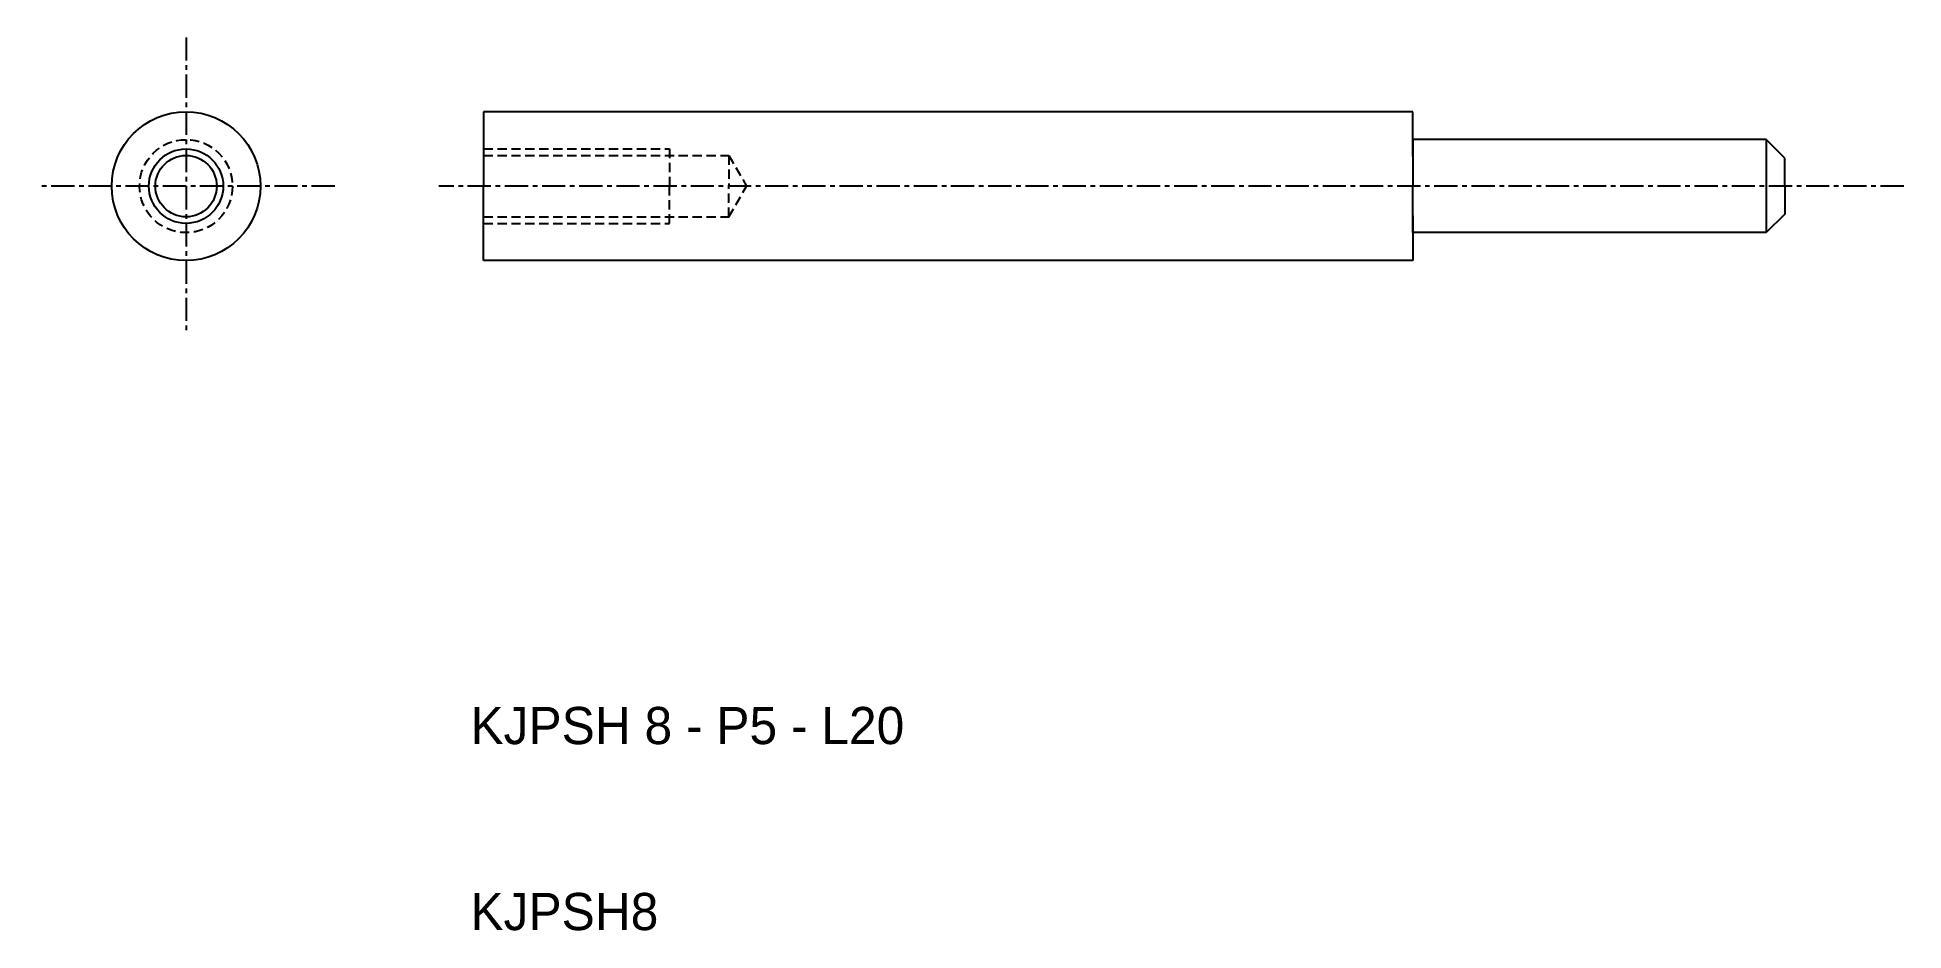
# Model space of a CAD drawing. Extents: x -24 to 76, y 10 to 58.
import ezdxf

# ---------------------------------------------------------------- set-up
doc = ezdxf.new("R2010")
doc.units = 0
doc.linetypes.add('CENTER', pattern=[2, 1.25, -0.25, 0.25, -0.25])
doc.linetypes.add('DASHED', pattern=[0.75, 0.5, -0.25])
doc.layers.get('0').update_dxf_attribs({"linetype": 'CONTINUOUS'})
doc.layers.add('CENTER', color=1, linetype='CENTER')

msp = doc.modelspace()

# ---------------------------------------------------------------- linework, layer by layer
at = {"color": 7, "linetype": 'CONTINUOUS'}
for p, q in [((50, 54), (0, 54)), ((0, 54), (0, 50)), ((50, 51.6), (50, 54)), ((69, 52.5), (50, 52.5)), ((50, 52.5), (50, 50)), ((70, 51.5), (69, 52.5)), ((69, 52.5), (69, 47.5)), ((0, 46), (0, 50)), ((50, 47.5), (50, 50)), ((70, 50), (70, 48.5)), ((50, 48.4), (50, 46)), ((70, 48.5), (69, 47.5)), ((69, 47.5), (50, 47.5)), ((50, 46), (0, 46))]:
    msp.add_line(p, q, dxfattribs=at)
at = {"color": 3, "linetype": 'DASHED'}
for p, q in [((0, 52), (10, 52)), ((0, 51.65), (13.2, 51.65)), ((10, 52), (10, 50)), ((13.2, 51.65), (14.15, 50)), ((13.2, 51.65), (13.2, 50)), ((10, 48), (10, 50)), ((13.2, 48.35), (13.2, 50)), ((13.2, 48.35), (14.15, 50)), ((0, 48.35), (13.2, 48.35)), ((0, 48), (10, 48))]:
    msp.add_line(p, q, dxfattribs=at)
msp.add_line((70, 50), (70, 51.5))
at = {"color": 7, "linetype": 'CONTINUOUS'}
for radius in [4, 1.65]:
    msp.add_circle((-16, 50), radius, dxfattribs=at)
at = {"color": 3, "linetype": 'DASHED'}
msp.add_circle((-16, 50), 2.5, dxfattribs=at)
at = {"color": 3, "linetype": 'CONTINUOUS'}
msp.add_circle((-16, 50), 2, dxfattribs=at)
at = {"layer": 'CENTER', "color": 1, "linetype": 'CENTER'}
for p, q in [((-16, 58), (-16, 42)), ((-8, 50), (-24, 50)), ((76.4, 50), (-2.4, 50))]:
    msp.add_line(p, q, dxfattribs=at)

# ---------------------------------------------------------------- texts
at = {"color": 7, "linetype": 'CONTINUOUS'}
for s, p in [('KJPSH 8 - P5 - L20', (-0.7, 20)), ('KJPSH8', (-0.7, 10))]:
    msp.add_text(s, height=2, dxfattribs=at).set_placement(p)

doc.saveas('drawing.dxf')
